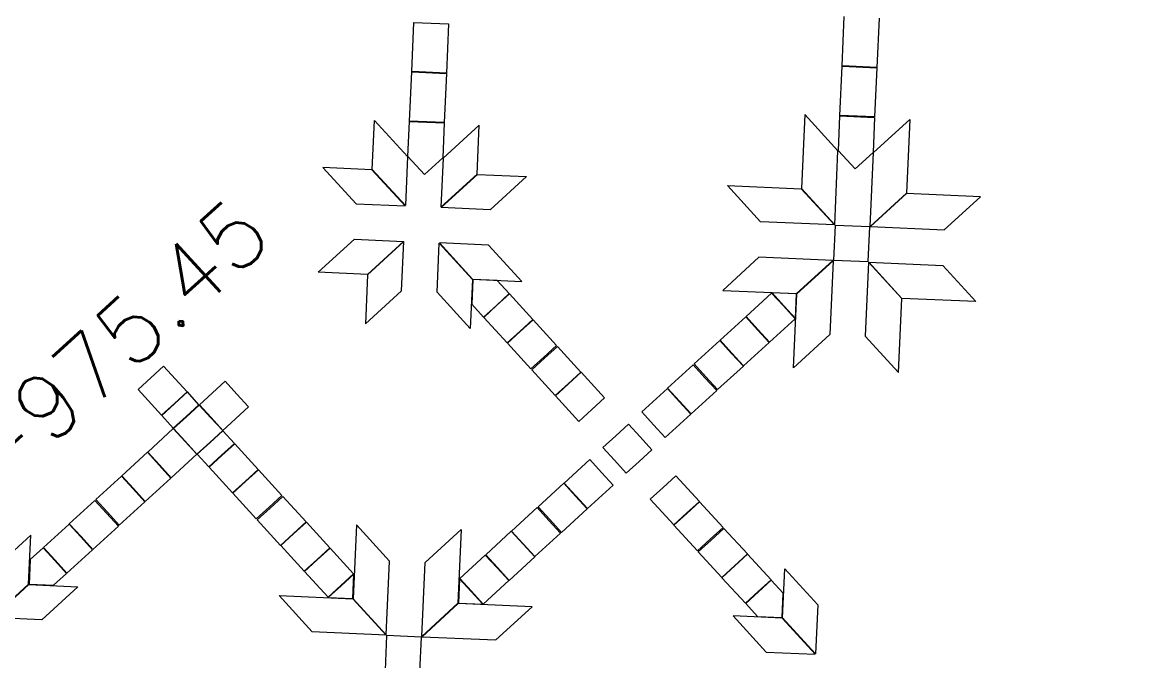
# Model space of a CAD drawing. Header units: inches. Extents: x 733725 to 1472938, y 4017711 to 8040520.
# Drawn here: x 734962.83 to 734975.63, y 4018809.75 to 4018817.1 of the extents above; entities that cross this region are included whole.
import ezdxf

# ---------------------------------------------------------------- set-up
doc = ezdxf.new("R2010")
doc.units = ezdxf.units.IN
doc.header["$MEASUREMENT"] = 0
doc.layers.add('H-HARAM3', color=123, linetype='Continuous', lineweight=5)
doc.layers.add('H-MAFSALL', color=31, linetype='Continuous', lineweight=13)
doc.styles.add('K1-FDS$0$ROMANS', font='romans.shx')

msp = doc.modelspace()

# ---------------------------------------------------------------- hatches: boundary and pattern name
at = {"layer": 'H-MAFSALL'}
h = msp.add_hatch(dxfattribs=at)
h.set_pattern_fill('ANGLE', color=256, scale=0.3, angle=45, style=0)
h.set_pattern_definition([(44.999999983, (-0.0012, 0.0002), (-1.4817422595, 1.4817422604), [1.524, -0.5715]), (134.999999983, (-0.0012, 0.0002), (-1.4817422604, -1.4817422595), [1.524, -0.5715])])
edge = h.paths.add_edge_path(flags=16)
edge.add_arc((734483.445, 4019138.19), 8, -50, 310)
edge = h.paths.add_edge_path(flags=16)
edge.add_arc((735041.69, 4018744.78), 5, 130, 310)
edge.add_arc((735041.69, 4018744.78), 5, -50, 130)
edge = h.paths.add_edge_path(flags=16)
edge.add_arc((734929.449, 4018650.032), 10, 307.1029, 310)
edge.add_line((734935.877, 4018642.372), (734935.481, 4018642.057))
edge = h.paths.add_edge_path(flags=16)
edge.add_arc((734448.304, 4018988.959), 5, -50, 310)
edge = h.paths.add_edge_path(flags=16)
edge.add_arc((734929.449, 4018650.032), 10, -50, 310)
edge = h.paths.add_edge_path()
edge.add_line((734470.495, 4018819.804), (734535.003, 4018852.189))
edge.add_line((734535.003, 4018852.189), (734535.003, 4018852.189))
edge.add_line((734535.003, 4018852.189), (734572.914, 4018810.916))
edge.add_arc((734615.714, 4018815.067), 43, 185.5397, 259.5981)
edge.add_line((734607.95, 4018772.774), (734656.259, 4018720.181))
edge.add_line((734656.259, 4018720.181), (734681.017, 4018702.881))
edge.add_line((734681.017, 4018702.881), (734689.467, 4018687.669))
edge.add_line((734689.467, 4018687.669), (734694.857, 4018680.12))
edge.add_line((734694.857, 4018680.12), (734719.321, 4018651.346))
edge.add_line((734719.321, 4018651.346), (734735.321, 4018631.946))
edge.add_line((734735.321, 4018631.946), (734738.811, 4018624.304))
edge.add_line((734738.811, 4018624.304), (734748.26, 4018603.512))
edge.add_line((734748.26, 4018603.512), (734747.516, 4018601.656))
edge.add_arc((734785.506, 4018511.871), 97.491, 107.72929, 112.93457, ccw=False)
edge.add_arc((734656.551, 4018541.881), 117.492, 25.08126, 32.34036, ccw=False)
edge.add_line((734762.964, 4018591.686), (734809.18, 4018581.942))
edge.add_line((734809.18, 4018581.942), (734866.219, 4018571.729))
edge.add_line((734866.219, 4018571.729), (734867.898, 4018578.513))
edge.add_line((734867.898, 4018578.513), (734907.725, 4018615.005))
edge.add_line((734907.725, 4018615.005), (734912.431, 4018609.829))
edge.add_line((734912.431, 4018609.829), (734975.64, 4018667.103))
edge.add_line((734975.64, 4018667.103), (734970.981, 4018672.229))
edge.add_line((734970.981, 4018672.229), (735032.04, 4018727.74))
edge.add_line((735032.04, 4018727.74), (735037.306, 4018722.006))
edge.add_line((735037.306, 4018722.006), (735052.413, 4018735.663))
edge.add_line((735052.413, 4018735.663), (735059.338, 4018741.922))
edge.add_line((735059.338, 4018741.922), (735066.401, 4018748.341))
edge.add_line((735066.401, 4018748.341), (735061.106, 4018754.165))
edge.add_line((735061.106, 4018754.165), (735117.118, 4018805.091))
edge.add_line((735117.118, 4018805.091), (735104.817, 4018818.622))
edge.add_line((735104.817, 4018818.622), (734958.677, 4018685.762))
edge.add_line((734958.677, 4018685.762), (734951.519, 4018693.635))
edge.add_line((734951.519, 4018693.635), (734933.872, 4018677.591))
edge.add_line((734933.872, 4018677.591), (734905.385, 4018651.693))
edge.add_line((734905.385, 4018651.693), (734888.108, 4018635.985))
edge.add_line((734888.108, 4018635.985), (734892.767, 4018630.86))
edge.add_line((734892.767, 4018630.86), (734854.667, 4018596.221))
edge.add_line((734854.667, 4018596.221), (734784.293, 4018608.823))
edge.add_arc((734788.7, 4018633.431), 25, 217.1653, 259.8479, ccw=False)
edge.add_line((734768.777, 4018618.328), (734704.047, 4018703.715))
edge.add_line((734704.047, 4018703.715), (734708.534, 4018710.947))
edge.add_line((734708.534, 4018710.947), (734700.207, 4018716.114))
edge.add_line((734700.207, 4018716.114), (734704.039, 4018722.289))
edge.add_line((734704.039, 4018722.289), (734698.091, 4018725.98))
edge.add_line((734698.091, 4018725.98), (734702.273, 4018732.721))
edge.add_line((734702.273, 4018732.721), (734702.336, 4018732.679))
edge.add_arc((734708.117, 4018741.415), 10.475, 236.5024, 314.0512)
edge.add_line((734715.401, 4018733.886), (734717.159, 4018735.485))
edge.add_line((734717.159, 4018735.485), (734722.231, 4018740.095))
edge.add_line((734722.231, 4018740.095), (734720.065, 4018742.478))
edge.add_line((734720.065, 4018742.478), (734726.132, 4018747.994))
edge.add_line((734726.132, 4018747.994), (734719.41, 4018755.387))
edge.add_line((734719.41, 4018755.387), (734713.218, 4018749.758))
edge.add_line((734713.218, 4018749.758), (734710.291, 4018752.978))
edge.add_line((734710.291, 4018752.978), (734716.483, 4018758.607))
edge.add_line((734716.483, 4018758.607), (734709.759, 4018766.003))
edge.add_line((734709.759, 4018766.003), (734703.567, 4018760.373))
edge.add_line((734703.567, 4018760.373), (734700.64, 4018763.593))
edge.add_line((734700.64, 4018763.593), (734706.832, 4018769.222))
edge.add_line((734706.832, 4018769.222), (734700.111, 4018776.616))
edge.add_line((734700.111, 4018776.616), (734694.4, 4018771.424))
edge.add_line((734694.4, 4018771.424), (734692.234, 4018773.807))
edge.add_line((734692.234, 4018773.807), (734686.631, 4018768.713))
edge.add_line((734686.631, 4018768.713), (734683.931, 4018766.258))
edge.add_arc((734691.488, 4018755.604), 13.062, 125.3471, 234.1486)
edge.add_line((734683.838, 4018745.017), (734679.674, 4018738.306))
edge.add_line((734679.674, 4018738.306), (734673.726, 4018741.996))
edge.add_line((734673.726, 4018741.996), (734673.41, 4018741.491))
edge.add_line((734673.41, 4018741.491), (734673.274, 4018741.576))
edge.add_line((734673.274, 4018741.576), (734669.424, 4018735.372))
edge.add_line((734669.424, 4018735.372), (734662.891, 4018739.425))
edge.add_line((734662.891, 4018739.425), (734661.12, 4018740.524))
edge.add_line((734661.12, 4018740.524), (734662.269, 4018742.424))
edge.add_line((734662.269, 4018742.424), (734639.091, 4018767.919))
edge.add_line((734639.091, 4018767.919), (734644.863, 4018773.166))
edge.add_line((734644.863, 4018773.166), (734641.27, 4018777.117))
edge.add_line((734641.27, 4018777.117), (734635.499, 4018771.87))
edge.add_line((734635.499, 4018771.87), (734624.539, 4018783.924))
edge.add_line((734624.539, 4018783.924), (734623.801, 4018783.25))
edge.add_line((734623.801, 4018783.25), (734611.491, 4018796.79))
edge.add_line((734611.491, 4018796.79), (734615.969, 4018800.904))
edge.add_line((734615.969, 4018800.904), (734613.206, 4018803.943))
edge.add_line((734613.206, 4018803.943), (734611.359, 4018802.264))
edge.add_line((734611.359, 4018802.264), (734611.02, 4018802.637))
edge.add_line((734611.02, 4018802.637), (734608.08, 4018802.777))
edge.add_line((734608.08, 4018802.777), (734607.708, 4018802.438))
edge.add_line((734607.708, 4018802.438), (734600.959, 4018809.861))
edge.add_line((734600.959, 4018809.861), (734601.332, 4018810.2))
edge.add_line((734601.332, 4018810.2), (734601.471, 4018813.14))
edge.add_line((734601.471, 4018813.14), (734601.133, 4018813.512))
edge.add_line((734601.133, 4018813.512), (734602.98, 4018815.191))
edge.add_line((734602.98, 4018815.191), (734600.195, 4018818.254))
edge.add_line((734600.195, 4018818.254), (734595.696, 4018814.164))
edge.add_line((734595.696, 4018814.164), (734583.386, 4018827.704))
edge.add_line((734583.386, 4018827.704), (734584.128, 4018828.375))
edge.add_line((734584.128, 4018828.375), (734573.169, 4018840.43))
edge.add_line((734573.169, 4018840.43), (734578.94, 4018845.677))
edge.add_line((734578.94, 4018845.677), (734575.348, 4018849.628))
edge.add_line((734575.348, 4018849.628), (734569.576, 4018844.381))
edge.add_line((734569.576, 4018844.381), (734546.398, 4018869.875))
edge.add_line((734546.398, 4018869.875), (734544.397, 4018868.912))
edge.add_line((734544.397, 4018868.912), (734540.057, 4018877.668))
edge.add_line((734540.057, 4018877.668), (734546.599, 4018880.911))
edge.add_line((734546.599, 4018880.911), (734546.526, 4018881.057))
edge.add_line((734546.526, 4018881.057), (734547.06, 4018881.322))
edge.add_line((734547.06, 4018881.322), (734543.952, 4018887.593))
edge.add_line((734543.952, 4018887.593), (734551.028, 4018891.101))
edge.add_arc((734562.294, 4018897.711), 13.062, 210.4016, 319.2031)
edge.add_line((734572.182, 4018889.177), (734580.485, 4018896.725))
edge.add_line((734580.485, 4018896.725), (734578.319, 4018899.107))
edge.add_line((734578.319, 4018899.107), (734584.029, 4018904.299))
edge.add_line((734584.029, 4018904.299), (734577.183, 4018911.579))
edge.add_line((734577.183, 4018911.579), (734571.116, 4018906.063))
edge.add_line((734571.116, 4018906.063), (734568.189, 4018909.283))
edge.add_line((734568.189, 4018909.283), (734574.256, 4018914.799))
edge.add_line((734574.256, 4018914.799), (734567.532, 4018922.195))
edge.add_line((734567.532, 4018922.195), (734561.465, 4018916.679))
edge.add_line((734561.465, 4018916.679), (734558.538, 4018919.898))
edge.add_line((734558.538, 4018919.898), (734564.605, 4018925.414))
edge.add_line((734564.605, 4018925.414), (734558.008, 4018932.921))
edge.add_line((734558.008, 4018932.921), (734551.941, 4018927.405))
edge.add_line((734551.941, 4018927.405), (734549.774, 4018929.787))
edge.add_line((734549.774, 4018929.787), (734542.945, 4018923.578))
edge.add_arc((734549.637, 4018915.633), 10.388, 130.1084, 208.8482)
edge.add_line((734540.538, 4018910.621), (734533.43, 4018907.097))
edge.add_line((734533.43, 4018907.097), (734530.321, 4018913.369))
edge.add_line((734530.321, 4018913.369), (734523.81, 4018910.141))
edge.add_line((734523.81, 4018910.141), (734519.422, 4018918.991))
edge.add_line((734519.422, 4018918.991), (734518.414, 4018918.49))
edge.add_line((734518.414, 4018918.49), (734483.652, 4018963.612))
edge.add_line((734483.652, 4018963.612), (734466.216, 4018986.25))
edge.add_arc((734446.342, 4018986.524), 19.876, -0.7881, 95.2465)
edge.add_line((734444.525, 4019006.316), (734441.745, 4019010.015))
edge.add_arc((734457.733, 4019022.03), 20, 159.6381, 216.9245, ccw=False)
edge.add_line((734438.983, 4019028.989), (734449.624, 4019057.661))
edge.add_arc((734468.375, 4019050.702), 20, 132.2751, 159.6381, ccw=False)
edge.add_line((734454.921, 4019065.5), (734492.174, 4019099.369))
edge.add_line((734492.174, 4019099.369), (734492.352, 4019103.094))
edge.add_line((734492.352, 4019103.094), (734518.495, 4019128.91))
edge.add_line((734518.495, 4019128.91), (734515.932, 4019129.032))
edge.add_line((734515.932, 4019129.032), (734509.618, 4019135.985))
edge.add_line((734509.618, 4019135.985), (734510.13, 4019146.749))
edge.add_line((734510.13, 4019146.749), (734519.735, 4019155.04))
edge.add_line((734519.735, 4019155.04), (734521.152, 4019171.133))
edge.add_line((734521.152, 4019171.133), (734507.472, 4019199.486))
edge.add_line((734507.472, 4019199.486), (734476.686, 4019171.099))
edge.add_line((734476.686, 4019171.099), (734472.574, 4019167.308))
edge.add_line((734472.574, 4019167.308), (734466.913, 4019162.087))
edge.add_line((734466.913, 4019162.087), (734466.392, 4019149.251))
edge.add_line((734466.392, 4019149.251), (734473.058, 4019142.023))
edge.add_line((734473.058, 4019142.023), (734470.728, 4019136.003))
edge.add_line((734470.728, 4019136.003), (734468.209, 4019122.907))
edge.add_line((734468.209, 4019122.907), (734466.607, 4019104.847))
edge.add_line((734466.607, 4019104.847), (734464.67, 4019103.328))
edge.add_line((734464.67, 4019103.328), (734460.43, 4019099.47))
edge.add_line((734460.43, 4019099.47), (734439.912, 4019080.557))
edge.add_arc((734466.972, 4019051.099), 40, 132.5703, 159.9333)
edge.add_line((734429.4, 4019064.824), (734425.787, 4019054.932))
edge.add_arc((734492.611, 4019019.499), 75.638, 152.06563, 155.27115)
edge.add_line((734423.91, 4019051.14), (734418.436, 4019034.299))
edge.add_line((734418.436, 4019034.299), (734418.393, 4019032.833))
edge.add_arc((734464.107, 4019027.499), 46.024, 173.3446, 190.8662)
edge.add_arc((734458.101, 4019026.815), 40, 191.5252, 222.5703)
edge.add_line((734428.643, 4018999.755), (734431.55, 4018996.591))
edge.add_arc((734450.637, 4018990.594), 20.007, 162.5586, 282.582)
edge.add_line((734454.995, 4018971.068), (734472.935, 4018951.538))
edge.add_line((734472.935, 4018951.538), (734489.366, 4018933.651))
edge.add_line((734489.366, 4018933.651), (734498.083, 4018916.295))
edge.add_line((734498.083, 4018916.295), (734467.009, 4018900.695))
edge.add_line((734467.009, 4018900.695), (734457.734, 4018896.038))
edge.add_line((734457.734, 4018896.038), (734446.846, 4018890.572))
edge.add_line((734446.846, 4018890.572), (734436.474, 4018885.365))
edge.add_line((734436.474, 4018885.365), (734448.8, 4018875.981))
edge.add_line((734448.8, 4018875.981), (734461.775, 4018837.145))
edge.add_line((734461.775, 4018837.145), (734470.495, 4018819.804))

# ---------------------------------------------------------------- linework, layer by layer
at = {"layer": 'H-HARAM3'}
for p, q in [((734967.315, 4018816.537), (734967.34, 4018817.103)), ((734967.315, 4018816.537), (734967.34, 4018817.103)), ((734967.34, 4018817.103), (734967.739, 4018817.085)), ((734967.34, 4018817.103), (734967.739, 4018817.085)), ((734972.272, 4018816.603), (734972.297, 4018817.169)), ((734972.272, 4018816.603), (734972.297, 4018817.169)), ((734972.697, 4018817.151), (734972.672, 4018816.585)), ((734972.697, 4018817.151), (734972.672, 4018816.585)), ((734967.739, 4018817.085), (734967.714, 4018816.519)), ((734967.739, 4018817.085), (734967.714, 4018816.519)), ((734972.247, 4018816.031), (734972.272, 4018816.598)), ((734972.247, 4018816.031), (734972.272, 4018816.598)), ((734972.672, 4018816.585), (734972.272, 4018816.603)), ((734972.672, 4018816.585), (734972.272, 4018816.603)), ((734972.272, 4018816.598), (734972.672, 4018816.581)), ((734972.272, 4018816.598), (734972.672, 4018816.581)), ((734972.672, 4018816.581), (734972.646, 4018816.014)), ((734972.672, 4018816.581), (734972.646, 4018816.014)), ((734967.289, 4018815.966), (734967.314, 4018816.533)), ((734967.289, 4018815.966), (734967.314, 4018816.533)), ((734967.314, 4018816.533), (734967.714, 4018816.515)), ((734967.314, 4018816.533), (734967.714, 4018816.515)), ((734967.714, 4018816.519), (734967.315, 4018816.537)), ((734967.714, 4018816.519), (734967.315, 4018816.537)), ((734967.714, 4018816.515), (734967.689, 4018815.948)), ((734967.714, 4018816.515), (734967.689, 4018815.948)), ((734966.86, 4018815.409), (734966.885, 4018815.974)), ((734966.86, 4018815.409), (734966.885, 4018815.974)), ((734966.885, 4018815.974), (734967.267, 4018815.557)), ((734966.885, 4018815.974), (734967.267, 4018815.557)), ((734967.271, 4018815.558), (734967.289, 4018815.961)), ((734967.271, 4018815.558), (734967.289, 4018815.961)), ((734967.689, 4018815.948), (734967.289, 4018815.966)), ((734967.689, 4018815.948), (734967.289, 4018815.966)), ((734967.289, 4018815.961), (734967.689, 4018815.944)), ((734967.289, 4018815.961), (734967.689, 4018815.944)), ((734967.689, 4018815.944), (734967.671, 4018815.541)), ((734967.689, 4018815.944), (734967.671, 4018815.541)), ((734971.842, 4018816.04), (734971.805, 4018815.189)), ((734971.842, 4018816.04), (734971.805, 4018815.189)), ((734972.224, 4018815.622), (734971.842, 4018816.04)), ((734972.224, 4018815.622), (734971.842, 4018816.04)), ((734972.229, 4018815.624), (734972.247, 4018816.027)), ((734972.229, 4018815.624), (734972.247, 4018816.027)), ((734972.646, 4018816.014), (734972.247, 4018816.031)), ((734972.646, 4018816.014), (734972.247, 4018816.031)), ((734972.247, 4018816.027), (734972.646, 4018816.009)), ((734972.247, 4018816.027), (734972.646, 4018816.009)), ((734972.646, 4018816.009), (734972.628, 4018815.606)), ((734972.646, 4018816.009), (734972.628, 4018815.606)), ((734972.633, 4018815.604), (734973.05, 4018815.986)), ((734972.633, 4018815.604), (734973.05, 4018815.986)), ((734973.05, 4018815.986), (734973.012, 4018815.135)), ((734973.05, 4018815.986), (734973.012, 4018815.135)), ((734968.092, 4018815.92), (734967.675, 4018815.539)), ((734968.092, 4018815.92), (734967.675, 4018815.539)), ((734968.067, 4018815.355), (734968.092, 4018815.92)), ((734968.067, 4018815.355), (734968.092, 4018815.92)), ((734967.267, 4018815.557), (734967.241, 4018814.992)), ((734967.267, 4018815.557), (734967.241, 4018814.992)), ((734967.462, 4018815.35), (734967.271, 4018815.558)), ((734967.462, 4018815.35), (734967.271, 4018815.558)), ((734972.186, 4018814.772), (734972.224, 4018815.622)), ((734972.186, 4018814.772), (734972.224, 4018815.622)), ((734972.42, 4018815.415), (734972.229, 4018815.624)), ((734972.42, 4018815.415), (734972.229, 4018815.624)), ((734972.628, 4018815.606), (734972.42, 4018815.415)), ((734972.628, 4018815.606), (734972.42, 4018815.415)), ((734972.595, 4018814.753), (734972.633, 4018815.604)), ((734972.595, 4018814.753), (734972.633, 4018815.604)), ((734966.291, 4018815.431), (734966.673, 4018815.014)), ((734966.856, 4018815.406), (734966.291, 4018815.431)), ((734966.856, 4018815.406), (734966.291, 4018815.431)), ((734966.291, 4018815.431), (734966.673, 4018815.014)), ((734967.671, 4018815.541), (734967.462, 4018815.35)), ((734967.671, 4018815.541), (734967.462, 4018815.35)), ((734967.675, 4018815.539), (734967.65, 4018814.974)), ((734967.675, 4018815.539), (734967.65, 4018814.974)), ((734967.238, 4018814.989), (734966.856, 4018815.406)), ((734967.238, 4018814.989), (734966.856, 4018815.406)), ((734967.241, 4018814.992), (734966.86, 4018815.409)), ((734967.241, 4018814.992), (734966.86, 4018815.409)), ((734967.65, 4018814.974), (734968.067, 4018815.355)), ((734967.65, 4018814.974), (734968.067, 4018815.355)), ((734967.653, 4018814.97), (734968.07, 4018815.352)), ((734967.653, 4018814.97), (734968.07, 4018815.352)), ((734968.07, 4018815.352), (734968.635, 4018815.327)), ((734968.07, 4018815.352), (734968.635, 4018815.327)), ((734968.635, 4018815.327), (734968.218, 4018814.945)), ((734968.635, 4018815.327), (734968.218, 4018814.945)), ((734970.95, 4018815.224), (734971.801, 4018815.186)), ((734971.332, 4018814.807), (734970.95, 4018815.224)), ((734970.95, 4018815.224), (734971.801, 4018815.186)), ((734971.332, 4018814.807), (734970.95, 4018815.224)), ((734971.801, 4018815.186), (734972.183, 4018814.769)), ((734971.801, 4018815.186), (734972.183, 4018814.769)), ((734971.805, 4018815.189), (734972.186, 4018814.772)), ((734971.805, 4018815.189), (734972.186, 4018814.772)), ((734973.012, 4018815.135), (734972.595, 4018814.753)), ((734973.012, 4018815.135), (734972.595, 4018814.753)), ((734973.015, 4018815.132), (734972.598, 4018814.75)), ((734973.015, 4018815.132), (734972.598, 4018814.75)), ((734973.866, 4018815.094), (734973.015, 4018815.132)), ((734973.866, 4018815.094), (734973.015, 4018815.132)), ((734973.448, 4018814.712), (734973.866, 4018815.094)), ((734973.448, 4018814.712), (734973.866, 4018815.094)), ((734966.673, 4018815.014), (734967.238, 4018814.989)), ((734966.673, 4018815.014), (734967.238, 4018814.989)), ((734968.218, 4018814.945), (734967.653, 4018814.97)), ((734968.218, 4018814.945), (734967.653, 4018814.97)), ((734972.183, 4018814.769), (734971.332, 4018814.807)), ((734972.183, 4018814.769), (734971.332, 4018814.807)), ((734972.19, 4018814.764), (734972.173, 4018814.364)), ((734972.19, 4018814.764), (734972.173, 4018814.364)), ((734972.59, 4018814.746), (734972.19, 4018814.764)), ((734972.59, 4018814.746), (734972.19, 4018814.764)), ((734972.572, 4018814.347), (734972.59, 4018814.746)), ((734972.572, 4018814.347), (734972.59, 4018814.746)), ((734972.598, 4018814.75), (734973.448, 4018814.712)), ((734972.598, 4018814.75), (734973.448, 4018814.712)), ((734966.238, 4018814.224), (734966.655, 4018814.605)), ((734966.238, 4018814.224), (734966.655, 4018814.605)), ((734966.655, 4018814.605), (734967.22, 4018814.58)), ((734966.655, 4018814.605), (734967.22, 4018814.58)), ((734967.22, 4018814.58), (734966.803, 4018814.199)), ((734967.22, 4018814.58), (734966.803, 4018814.199)), ((734967.223, 4018814.577), (734966.806, 4018814.195)), ((734967.223, 4018814.577), (734966.806, 4018814.195)), ((734967.198, 4018814.012), (734967.223, 4018814.577)), ((734967.198, 4018814.012), (734967.223, 4018814.577)), ((734967.606, 4018813.994), (734967.631, 4018814.559)), ((734967.606, 4018813.994), (734967.631, 4018814.559)), ((734967.631, 4018814.559), (734968.013, 4018814.142)), ((734967.631, 4018814.559), (734968.013, 4018814.142)), ((734968.2, 4018814.537), (734967.635, 4018814.562)), ((734967.635, 4018814.562), (734968.016, 4018814.145)), ((734968.2, 4018814.537), (734967.635, 4018814.562)), ((734967.635, 4018814.562), (734968.016, 4018814.145)), ((734968.582, 4018814.119), (734968.2, 4018814.537)), ((734968.582, 4018814.119), (734968.2, 4018814.537)), ((734971.314, 4018814.398), (734970.897, 4018814.016)), ((734971.314, 4018814.398), (734970.897, 4018814.016)), ((734972.165, 4018814.36), (734971.314, 4018814.398)), ((734972.165, 4018814.36), (734971.314, 4018814.398)), ((734971.748, 4018813.978), (734972.165, 4018814.36)), ((734971.748, 4018813.978), (734972.165, 4018814.36)), ((734971.75, 4018813.975), (734972.168, 4018814.357)), ((734971.75, 4018813.975), (734972.168, 4018814.357)), ((734972.168, 4018814.357), (734972.13, 4018813.506)), ((734972.168, 4018814.357), (734972.13, 4018813.506)), ((734972.173, 4018814.364), (734972.572, 4018814.347)), ((734972.173, 4018814.364), (734972.572, 4018814.347)), ((734972.576, 4018814.339), (734972.538, 4018813.488)), ((734972.576, 4018814.339), (734972.538, 4018813.488)), ((734972.958, 4018813.921), (734972.576, 4018814.339)), ((734972.958, 4018813.921), (734972.576, 4018814.339)), ((734972.961, 4018813.924), (734972.58, 4018814.342)), ((734972.58, 4018814.342), (734973.43, 4018814.304)), ((734972.961, 4018813.924), (734972.58, 4018814.342)), ((734972.58, 4018814.342), (734973.43, 4018814.304)), ((734973.43, 4018814.304), (734973.812, 4018813.887)), ((734973.43, 4018814.304), (734973.812, 4018813.887)), ((734966.803, 4018814.199), (734966.238, 4018814.224)), ((734966.803, 4018814.199), (734966.238, 4018814.224)), ((734966.806, 4018814.195), (734966.78, 4018813.63)), ((734966.806, 4018814.195), (734966.78, 4018813.63)), ((734968.016, 4018814.145), (734968.582, 4018814.119)), ((734968.016, 4018814.145), (734968.582, 4018814.119)), ((734968.013, 4018814.142), (734967.988, 4018813.576)), ((734968.013, 4018814.142), (734967.988, 4018813.576)), ((734968.017, 4018814.14), (734968.005, 4018813.858)), ((734968.017, 4018814.14), (734968.005, 4018813.858)), ((734968.3, 4018814.128), (734968.017, 4018814.14)), ((734968.3, 4018814.128), (734968.017, 4018814.14)), ((734968.437, 4018813.978), (734968.3, 4018814.128)), ((734968.437, 4018813.978), (734968.3, 4018814.128)), ((734970.897, 4018814.016), (734971.748, 4018813.978)), ((734970.897, 4018814.016), (734971.748, 4018813.978)), ((734966.78, 4018813.63), (734967.198, 4018814.012)), ((734966.78, 4018813.63), (734967.198, 4018814.012)), ((734967.988, 4018813.576), (734967.606, 4018813.994)), ((734967.988, 4018813.576), (734967.606, 4018813.994)), ((734968.289, 4018813.843), (734968.437, 4018813.978)), ((734968.289, 4018813.843), (734968.437, 4018813.978)), ((734968.439, 4018813.975), (734968.292, 4018813.84)), ((734968.439, 4018813.975), (734968.292, 4018813.84)), ((734968.709, 4018813.68), (734968.439, 4018813.975)), ((734968.709, 4018813.68), (734968.439, 4018813.975)), ((734971.46, 4018813.984), (734971.165, 4018813.714)), ((734971.46, 4018813.984), (734971.165, 4018813.714)), ((734971.595, 4018813.836), (734971.46, 4018813.984)), ((734971.595, 4018813.836), (734971.46, 4018813.984)), ((734971.746, 4018813.974), (734971.464, 4018813.987)), ((734971.464, 4018813.987), (734971.599, 4018813.839)), ((734971.464, 4018813.987), (734971.599, 4018813.839)), ((734971.746, 4018813.974), (734971.464, 4018813.987)), ((734971.713, 4018813.124), (734971.75, 4018813.975)), ((734971.713, 4018813.124), (734971.75, 4018813.975)), ((734971.734, 4018813.692), (734971.746, 4018813.974)), ((734971.734, 4018813.692), (734971.746, 4018813.974)), ((734972.92, 4018813.071), (734972.958, 4018813.921)), ((734972.92, 4018813.071), (734972.958, 4018813.921)), ((734973.812, 4018813.887), (734972.961, 4018813.924)), ((734973.812, 4018813.887), (734972.961, 4018813.924)), ((734968.005, 4018813.858), (734968.141, 4018813.708)), ((734968.005, 4018813.858), (734968.141, 4018813.708)), ((734968.141, 4018813.708), (734968.289, 4018813.843)), ((734968.141, 4018813.708), (734968.289, 4018813.843)), ((734968.292, 4018813.84), (734968.144, 4018813.705)), ((734968.292, 4018813.84), (734968.144, 4018813.705)), ((734971.73, 4018813.689), (734971.595, 4018813.836)), ((734971.73, 4018813.689), (734971.595, 4018813.836)), ((734971.599, 4018813.839), (734971.734, 4018813.692)), ((734971.599, 4018813.839), (734971.734, 4018813.692)), ((734968.144, 4018813.705), (734968.414, 4018813.41)), ((734968.144, 4018813.705), (734968.414, 4018813.41)), ((734968.562, 4018813.545), (734968.709, 4018813.68)), ((734968.562, 4018813.545), (734968.709, 4018813.68)), ((734968.712, 4018813.677), (734968.565, 4018813.542)), ((734968.712, 4018813.677), (734968.565, 4018813.542)), ((734968.982, 4018813.382), (734968.712, 4018813.677)), ((734968.982, 4018813.382), (734968.712, 4018813.677)), ((734971.162, 4018813.711), (734970.867, 4018813.441)), ((734971.162, 4018813.711), (734970.867, 4018813.441)), ((734971.297, 4018813.563), (734971.162, 4018813.711)), ((734971.297, 4018813.563), (734971.162, 4018813.711)), ((734971.165, 4018813.714), (734971.3, 4018813.566)), ((734971.165, 4018813.714), (734971.3, 4018813.566)), ((734971.435, 4018813.419), (734971.73, 4018813.689)), ((734971.435, 4018813.419), (734971.73, 4018813.689)), ((734968.414, 4018813.41), (734968.562, 4018813.545)), ((734968.414, 4018813.41), (734968.562, 4018813.545)), ((734968.565, 4018813.542), (734968.417, 4018813.407)), ((734968.565, 4018813.542), (734968.417, 4018813.407)), ((734971.432, 4018813.416), (734971.297, 4018813.563)), ((734971.432, 4018813.416), (734971.297, 4018813.563)), ((734971.3, 4018813.566), (734971.435, 4018813.419)), ((734971.3, 4018813.566), (734971.435, 4018813.419)), ((734972.13, 4018813.506), (734971.713, 4018813.124)), ((734972.13, 4018813.506), (734971.713, 4018813.124)), ((734968.417, 4018813.407), (734968.687, 4018813.112)), ((734968.417, 4018813.407), (734968.687, 4018813.112)), ((734968.835, 4018813.247), (734968.982, 4018813.382)), ((734968.835, 4018813.247), (734968.982, 4018813.382)), ((734970.864, 4018813.438), (734970.568, 4018813.168)), ((734970.864, 4018813.438), (734970.568, 4018813.168)), ((734970.999, 4018813.29), (734970.864, 4018813.438)), ((734970.999, 4018813.29), (734970.864, 4018813.438)), ((734970.867, 4018813.441), (734971.002, 4018813.293)), ((734970.867, 4018813.441), (734971.002, 4018813.293)), ((734971.137, 4018813.146), (734971.432, 4018813.416)), ((734971.137, 4018813.146), (734971.432, 4018813.416)), ((734972.538, 4018813.488), (734972.92, 4018813.071)), ((734972.538, 4018813.488), (734972.92, 4018813.071)), ((734968.993, 4018813.371), (734968.845, 4018813.236)), ((734968.993, 4018813.371), (734968.845, 4018813.236)), ((734969.263, 4018813.075), (734968.993, 4018813.371)), ((734969.263, 4018813.075), (734968.993, 4018813.371)), ((734971.134, 4018813.143), (734970.999, 4018813.29)), ((734971.134, 4018813.143), (734970.999, 4018813.29)), ((734971.002, 4018813.293), (734971.137, 4018813.146)), ((734971.002, 4018813.293), (734971.137, 4018813.146)), ((734964.457, 4018813.143), (734964.31, 4018813.008)), ((734964.457, 4018813.143), (734964.31, 4018813.008)), ((734964.727, 4018812.848), (734964.457, 4018813.143)), ((734964.727, 4018812.848), (734964.457, 4018813.143)), ((734968.687, 4018813.112), (734968.835, 4018813.247)), ((734968.687, 4018813.112), (734968.835, 4018813.247)), ((734968.845, 4018813.236), (734968.697, 4018813.101)), ((734968.845, 4018813.236), (734968.697, 4018813.101)), ((734970.557, 4018813.158), (734970.262, 4018812.888)), ((734970.557, 4018813.158), (734970.262, 4018812.888)), ((734970.692, 4018813.01), (734970.557, 4018813.158)), ((734970.692, 4018813.01), (734970.557, 4018813.158)), ((734970.568, 4018813.168), (734970.703, 4018813.02)), ((734970.568, 4018813.168), (734970.703, 4018813.02)), ((734970.838, 4018812.873), (734971.134, 4018813.143)), ((734970.838, 4018812.873), (734971.134, 4018813.143)), ((734964.31, 4018813.008), (734964.162, 4018812.873)), ((734964.31, 4018813.008), (734964.162, 4018812.873)), ((734968.697, 4018813.101), (734968.967, 4018812.805)), ((734968.697, 4018813.101), (734968.967, 4018812.805)), ((734969.115, 4018812.94), (734969.263, 4018813.075)), ((734969.115, 4018812.94), (734969.263, 4018813.075)), ((734969.266, 4018813.072), (734969.118, 4018812.937)), ((734969.266, 4018813.072), (734969.118, 4018812.937)), ((734969.535, 4018812.777), (734969.266, 4018813.072)), ((734969.535, 4018812.777), (734969.266, 4018813.072)), ((734970.827, 4018812.863), (734970.692, 4018813.01)), ((734970.827, 4018812.863), (734970.692, 4018813.01)), ((734970.703, 4018813.02), (734970.838, 4018812.873)), ((734970.703, 4018813.02), (734970.838, 4018812.873)), ((734964.162, 4018812.873), (734964.432, 4018812.578)), ((734964.162, 4018812.873), (734964.432, 4018812.578)), ((734965.165, 4018812.968), (734964.87, 4018812.698)), ((734965.165, 4018812.968), (734964.87, 4018812.698)), ((734965.3, 4018812.821), (734965.165, 4018812.968)), ((734965.3, 4018812.821), (734965.165, 4018812.968)), ((734968.967, 4018812.805), (734969.115, 4018812.94)), ((734968.967, 4018812.805), (734969.115, 4018812.94)), ((734969.118, 4018812.937), (734968.97, 4018812.802)), ((734969.118, 4018812.937), (734968.97, 4018812.802)), ((734970.259, 4018812.885), (734969.964, 4018812.615)), ((734970.259, 4018812.885), (734969.964, 4018812.615)), ((734970.394, 4018812.737), (734970.259, 4018812.885)), ((734970.394, 4018812.737), (734970.259, 4018812.885)), ((734970.262, 4018812.888), (734970.397, 4018812.74)), ((734970.262, 4018812.888), (734970.397, 4018812.74)), ((734970.532, 4018812.593), (734970.827, 4018812.863)), ((734970.532, 4018812.593), (734970.827, 4018812.863)), ((734964.58, 4018812.713), (734964.727, 4018812.848)), ((734964.58, 4018812.713), (734964.727, 4018812.848)), ((734964.73, 4018812.845), (734964.583, 4018812.71)), ((734964.73, 4018812.845), (734964.583, 4018812.71)), ((734964.864, 4018812.699), (734964.73, 4018812.845)), ((734964.864, 4018812.699), (734964.73, 4018812.845)), ((734965.435, 4018812.673), (734965.3, 4018812.821)), ((734965.435, 4018812.673), (734965.3, 4018812.821)), ((734968.97, 4018812.802), (734969.24, 4018812.507)), ((734968.97, 4018812.802), (734969.24, 4018812.507)), ((734969.388, 4018812.642), (734969.535, 4018812.777)), ((734969.388, 4018812.642), (734969.535, 4018812.777)), ((734970.529, 4018812.59), (734970.394, 4018812.737)), ((734970.529, 4018812.59), (734970.394, 4018812.737)), ((734970.397, 4018812.74), (734970.532, 4018812.593)), ((734970.397, 4018812.74), (734970.532, 4018812.593)), ((734964.432, 4018812.578), (734964.58, 4018812.713)), ((734964.432, 4018812.578), (734964.58, 4018812.713)), ((734964.583, 4018812.71), (734964.435, 4018812.575)), ((734964.583, 4018812.71), (734964.435, 4018812.575)), ((734964.716, 4018812.564), (734964.864, 4018812.699)), ((734964.716, 4018812.564), (734964.864, 4018812.699)), ((734964.867, 4018812.695), (734964.719, 4018812.56)), ((734964.867, 4018812.695), (734964.719, 4018812.56)), ((734965.002, 4018812.548), (734964.867, 4018812.695)), ((734965.002, 4018812.548), (734964.867, 4018812.695)), ((734964.87, 4018812.698), (734965.005, 4018812.551)), ((734964.87, 4018812.698), (734965.005, 4018812.551)), ((734965.14, 4018812.403), (734965.435, 4018812.673)), ((734965.14, 4018812.403), (734965.435, 4018812.673)), ((734969.24, 4018812.507), (734969.388, 4018812.642)), ((734969.24, 4018812.507), (734969.388, 4018812.642)), ((734969.964, 4018812.615), (734970.099, 4018812.467)), ((734969.964, 4018812.615), (734970.099, 4018812.467)), ((734964.435, 4018812.575), (734964.568, 4018812.429)), ((734964.435, 4018812.575), (734964.568, 4018812.429)), ((734964.568, 4018812.429), (734964.716, 4018812.564)), ((734964.568, 4018812.429), (734964.716, 4018812.564)), ((734964.719, 4018812.56), (734964.571, 4018812.425)), ((734964.719, 4018812.56), (734964.571, 4018812.425)), ((734965.137, 4018812.4), (734965.002, 4018812.548)), ((734965.137, 4018812.4), (734965.002, 4018812.548)), ((734965.005, 4018812.551), (734965.14, 4018812.403)), ((734965.005, 4018812.551), (734965.14, 4018812.403)), ((734970.234, 4018812.32), (734970.529, 4018812.59)), ((734970.234, 4018812.32), (734970.529, 4018812.59)), ((734964.568, 4018812.423), (734964.273, 4018812.153)), ((734964.568, 4018812.423), (734964.273, 4018812.153)), ((734964.703, 4018812.275), (734964.568, 4018812.423)), ((734964.703, 4018812.275), (734964.568, 4018812.423)), ((734964.571, 4018812.425), (734964.706, 4018812.278)), ((734964.571, 4018812.425), (734964.706, 4018812.278)), ((734964.989, 4018812.265), (734965.137, 4018812.4)), ((734964.989, 4018812.265), (734965.137, 4018812.4)), ((734965.14, 4018812.397), (734964.992, 4018812.262)), ((734965.14, 4018812.397), (734964.992, 4018812.262)), ((734965.273, 4018812.251), (734965.14, 4018812.397)), ((734965.273, 4018812.251), (734965.14, 4018812.397)), ((734969.811, 4018812.475), (734969.664, 4018812.34)), ((734969.811, 4018812.475), (734969.664, 4018812.34)), ((734969.946, 4018812.328), (734969.811, 4018812.475)), ((734969.946, 4018812.328), (734969.811, 4018812.475)), ((734970.099, 4018812.467), (734970.234, 4018812.32)), ((734970.099, 4018812.467), (734970.234, 4018812.32)), ((734964.838, 4018812.127), (734964.703, 4018812.275)), ((734964.838, 4018812.127), (734964.703, 4018812.275)), ((734964.706, 4018812.278), (734964.841, 4018812.13)), ((734964.706, 4018812.278), (734964.841, 4018812.13)), ((734964.841, 4018812.13), (734964.989, 4018812.265)), ((734964.841, 4018812.13), (734964.989, 4018812.265)), ((734964.992, 4018812.262), (734964.844, 4018812.127)), ((734964.992, 4018812.262), (734964.844, 4018812.127)), ((734965.125, 4018812.116), (734965.273, 4018812.251)), ((734965.125, 4018812.116), (734965.273, 4018812.251)), ((734965.276, 4018812.248), (734965.128, 4018812.113)), ((734965.276, 4018812.248), (734965.128, 4018812.113)), ((734965.546, 4018811.953), (734965.276, 4018812.248)), ((734965.546, 4018811.953), (734965.276, 4018812.248)), ((734969.664, 4018812.34), (734969.516, 4018812.205)), ((734969.664, 4018812.34), (734969.516, 4018812.205)), ((734970.081, 4018812.18), (734969.946, 4018812.328)), ((734970.081, 4018812.18), (734969.946, 4018812.328)), ((734964.27, 4018812.15), (734963.975, 4018811.88)), ((734964.27, 4018812.15), (734963.975, 4018811.88)), ((734964.405, 4018812.002), (734964.27, 4018812.15)), ((734964.405, 4018812.002), (734964.27, 4018812.15)), ((734964.273, 4018812.153), (734964.408, 4018812.005)), ((734964.273, 4018812.153), (734964.408, 4018812.005)), ((734964.543, 4018811.857), (734964.838, 4018812.127)), ((734964.543, 4018811.857), (734964.838, 4018812.127)), ((734964.844, 4018812.127), (734964.978, 4018811.981)), ((734964.844, 4018812.127), (734964.978, 4018811.981)), ((734964.978, 4018811.981), (734965.125, 4018812.116)), ((734964.978, 4018811.981), (734965.125, 4018812.116)), ((734965.128, 4018812.113), (734964.981, 4018811.978)), ((734965.128, 4018812.113), (734964.981, 4018811.978)), ((734969.516, 4018812.205), (734969.651, 4018812.058)), ((734969.516, 4018812.205), (734969.651, 4018812.058)), ((734969.934, 4018812.045), (734970.081, 4018812.18)), ((734969.934, 4018812.045), (734970.081, 4018812.18)), ((734964.54, 4018811.854), (734964.405, 4018812.002)), ((734964.54, 4018811.854), (734964.405, 4018812.002)), ((734964.408, 4018812.005), (734964.543, 4018811.857)), ((734964.408, 4018812.005), (734964.543, 4018811.857)), ((734964.981, 4018811.978), (734965.251, 4018811.683)), ((734964.981, 4018811.978), (734965.251, 4018811.683)), ((734969.364, 4018812.066), (734969.069, 4018811.796)), ((734969.364, 4018812.066), (734969.069, 4018811.796)), ((734969.499, 4018811.918), (734969.364, 4018812.066)), ((734969.499, 4018811.918), (734969.364, 4018812.066)), ((734969.651, 4018812.058), (734969.786, 4018811.91)), ((734969.651, 4018812.058), (734969.786, 4018811.91)), ((734969.786, 4018811.91), (734969.934, 4018812.045)), ((734969.786, 4018811.91), (734969.934, 4018812.045)), ((734963.971, 4018811.877), (734963.676, 4018811.607)), ((734963.971, 4018811.877), (734963.676, 4018811.607)), ((734964.106, 4018811.729), (734963.971, 4018811.877)), ((734964.106, 4018811.729), (734963.971, 4018811.877)), ((734963.975, 4018811.88), (734964.11, 4018811.732)), ((734963.975, 4018811.88), (734964.11, 4018811.732)), ((734964.245, 4018811.584), (734964.54, 4018811.854)), ((734964.245, 4018811.584), (734964.54, 4018811.854)), ((734965.398, 4018811.818), (734965.546, 4018811.953)), ((734965.398, 4018811.818), (734965.546, 4018811.953)), ((734965.549, 4018811.95), (734965.401, 4018811.815)), ((734965.549, 4018811.95), (734965.401, 4018811.815)), ((734965.819, 4018811.654), (734965.549, 4018811.95)), ((734965.819, 4018811.654), (734965.549, 4018811.95)), ((734969.634, 4018811.771), (734969.499, 4018811.918)), ((734969.634, 4018811.771), (734969.499, 4018811.918)), ((734970.357, 4018811.879), (734970.21, 4018811.744)), ((734970.357, 4018811.879), (734970.21, 4018811.744)), ((734970.627, 4018811.584), (734970.357, 4018811.879)), ((734970.627, 4018811.584), (734970.357, 4018811.879)), ((734964.241, 4018811.581), (734964.106, 4018811.729)), ((734964.241, 4018811.581), (734964.106, 4018811.729)), ((734964.11, 4018811.732), (734964.245, 4018811.584)), ((734964.11, 4018811.732), (734964.245, 4018811.584)), ((734965.251, 4018811.683), (734965.398, 4018811.818)), ((734965.251, 4018811.683), (734965.398, 4018811.818)), ((734965.401, 4018811.815), (734965.254, 4018811.68)), ((734965.401, 4018811.815), (734965.254, 4018811.68)), ((734969.065, 4018811.793), (734968.77, 4018811.523)), ((734969.065, 4018811.793), (734968.77, 4018811.523)), ((734969.2, 4018811.645), (734969.065, 4018811.793)), ((734969.2, 4018811.645), (734969.065, 4018811.793)), ((734969.069, 4018811.796), (734969.204, 4018811.648)), ((734969.069, 4018811.796), (734969.204, 4018811.648)), ((734969.339, 4018811.501), (734969.634, 4018811.771)), ((734969.339, 4018811.501), (734969.634, 4018811.771)), ((734970.21, 4018811.744), (734970.062, 4018811.609)), ((734970.21, 4018811.744), (734970.062, 4018811.609)), ((734963.665, 4018811.596), (734963.37, 4018811.327)), ((734963.665, 4018811.596), (734963.37, 4018811.327)), ((734963.8, 4018811.449), (734963.665, 4018811.596)), ((734963.8, 4018811.449), (734963.665, 4018811.596)), ((734963.676, 4018811.607), (734963.811, 4018811.459)), ((734963.676, 4018811.607), (734963.811, 4018811.459)), ((734965.254, 4018811.68), (734965.524, 4018811.384)), ((734965.254, 4018811.68), (734965.524, 4018811.384)), ((734965.671, 4018811.519), (734965.819, 4018811.654)), ((734965.671, 4018811.519), (734965.819, 4018811.654)), ((734965.829, 4018811.643), (734965.682, 4018811.508)), ((734965.829, 4018811.643), (734965.682, 4018811.508)), ((734966.099, 4018811.348), (734965.829, 4018811.643)), ((734966.099, 4018811.348), (734965.829, 4018811.643)), ((734969.335, 4018811.498), (734969.2, 4018811.645)), ((734969.335, 4018811.498), (734969.2, 4018811.645)), ((734969.204, 4018811.648), (734969.339, 4018811.501)), ((734969.204, 4018811.648), (734969.339, 4018811.501)), ((734970.062, 4018811.609), (734970.332, 4018811.314)), ((734970.062, 4018811.609), (734970.332, 4018811.314)), ((734970.48, 4018811.449), (734970.627, 4018811.584)), ((734970.48, 4018811.449), (734970.627, 4018811.584)), ((734963.811, 4018811.459), (734963.946, 4018811.311)), ((734963.811, 4018811.459), (734963.946, 4018811.311)), ((734963.946, 4018811.311), (734964.241, 4018811.581)), ((734963.946, 4018811.311), (734964.241, 4018811.581)), ((734965.524, 4018811.384), (734965.671, 4018811.519)), ((734965.524, 4018811.384), (734965.671, 4018811.519)), ((734965.682, 4018811.508), (734965.534, 4018811.373)), ((734965.682, 4018811.508), (734965.534, 4018811.373)), ((734968.759, 4018811.513), (734968.464, 4018811.243)), ((734968.759, 4018811.513), (734968.464, 4018811.243)), ((734968.894, 4018811.365), (734968.759, 4018811.513)), ((734968.894, 4018811.365), (734968.759, 4018811.513)), ((734968.77, 4018811.523), (734968.905, 4018811.375)), ((734968.77, 4018811.523), (734968.905, 4018811.375)), ((734969.04, 4018811.228), (734969.335, 4018811.498)), ((734969.04, 4018811.228), (734969.335, 4018811.498)), ((734970.63, 4018811.58), (734970.483, 4018811.445)), ((734970.63, 4018811.58), (734970.483, 4018811.445)), ((734970.9, 4018811.285), (734970.63, 4018811.58)), ((734970.9, 4018811.285), (734970.63, 4018811.58)), ((734963.37, 4018811.327), (734963.505, 4018811.179)), ((734963.37, 4018811.327), (734963.505, 4018811.179)), ((734963.935, 4018811.301), (734963.8, 4018811.449)), ((734963.935, 4018811.301), (734963.8, 4018811.449)), ((734965.534, 4018811.373), (734965.804, 4018811.078)), ((734965.534, 4018811.373), (734965.804, 4018811.078)), ((734965.951, 4018811.213), (734966.099, 4018811.348)), ((734965.951, 4018811.213), (734966.099, 4018811.348)), ((734966.102, 4018811.345), (734965.954, 4018811.21)), ((734966.102, 4018811.345), (734965.954, 4018811.21)), ((734966.372, 4018811.05), (734966.102, 4018811.345)), ((734966.372, 4018811.05), (734966.102, 4018811.345)), ((734969.029, 4018811.218), (734968.894, 4018811.365)), ((734969.029, 4018811.218), (734968.894, 4018811.365)), ((734968.905, 4018811.375), (734969.04, 4018811.228)), ((734968.905, 4018811.375), (734969.04, 4018811.228)), ((734970.332, 4018811.314), (734970.48, 4018811.449)), ((734970.332, 4018811.314), (734970.48, 4018811.449)), ((734970.483, 4018811.445), (734970.335, 4018811.31)), ((734970.483, 4018811.445), (734970.335, 4018811.31)), ((734963.367, 4018811.324), (734963.072, 4018811.054)), ((734963.367, 4018811.324), (734963.072, 4018811.054)), ((734963.502, 4018811.176), (734963.367, 4018811.324)), ((734963.502, 4018811.176), (734963.367, 4018811.324)), ((734963.64, 4018811.031), (734963.935, 4018811.301)), ((734963.64, 4018811.031), (734963.935, 4018811.301)), ((734965.804, 4018811.078), (734965.951, 4018811.213)), ((734965.804, 4018811.078), (734965.951, 4018811.213)), ((734965.954, 4018811.21), (734965.807, 4018811.075)), ((734965.954, 4018811.21), (734965.807, 4018811.075)), ((734966.677, 4018811.315), (734966.64, 4018810.464)), ((734966.677, 4018811.315), (734966.64, 4018810.464)), ((734967.059, 4018810.898), (734966.677, 4018811.315)), ((734967.059, 4018810.898), (734966.677, 4018811.315)), ((734967.468, 4018810.879), (734967.885, 4018811.261)), ((734967.468, 4018810.879), (734967.885, 4018811.261)), ((734967.885, 4018811.261), (734967.847, 4018810.411)), ((734967.885, 4018811.261), (734967.847, 4018810.411)), ((734968.461, 4018811.24), (734968.166, 4018810.97)), ((734968.461, 4018811.24), (734968.166, 4018810.97)), ((734968.596, 4018811.092), (734968.461, 4018811.24)), ((734968.596, 4018811.092), (734968.461, 4018811.24)), ((734968.464, 4018811.243), (734968.599, 4018811.095)), ((734968.464, 4018811.243), (734968.599, 4018811.095)), ((734968.734, 4018810.948), (734969.029, 4018811.218)), ((734968.734, 4018810.948), (734969.029, 4018811.218)), ((734970.335, 4018811.31), (734970.605, 4018811.015)), ((734970.335, 4018811.31), (734970.605, 4018811.015)), ((734970.753, 4018811.15), (734970.9, 4018811.285)), ((734970.753, 4018811.15), (734970.9, 4018811.285)), ((734970.91, 4018811.274), (734970.763, 4018811.139)), ((734970.91, 4018811.274), (734970.763, 4018811.139)), ((734971.18, 4018810.979), (734970.91, 4018811.274)), ((734971.18, 4018810.979), (734970.91, 4018811.274)), ((734962.927, 4018811.196), (734962.51, 4018810.814)), ((734962.927, 4018811.196), (734962.51, 4018810.814)), ((734962.902, 4018810.631), (734962.927, 4018811.196)), ((734962.902, 4018810.631), (734962.927, 4018811.196)), ((734963.637, 4018811.028), (734963.502, 4018811.176)), ((734963.637, 4018811.028), (734963.502, 4018811.176)), ((734963.505, 4018811.179), (734963.64, 4018811.031)), ((734963.505, 4018811.179), (734963.64, 4018811.031)), ((734965.807, 4018811.075), (734966.077, 4018810.78)), ((734965.807, 4018811.075), (734966.077, 4018810.78)), ((734968.731, 4018810.945), (734968.596, 4018811.092)), ((734968.731, 4018810.945), (734968.596, 4018811.092)), ((734968.599, 4018811.095), (734968.734, 4018810.948)), ((734968.599, 4018811.095), (734968.734, 4018810.948)), ((734970.605, 4018811.015), (734970.753, 4018811.15)), ((734970.605, 4018811.015), (734970.753, 4018811.15)), ((734970.763, 4018811.139), (734970.615, 4018811.004)), ((734970.763, 4018811.139), (734970.615, 4018811.004)), ((734963.068, 4018811.051), (734962.919, 4018810.914)), ((734963.068, 4018811.051), (734962.919, 4018810.914)), ((734963.203, 4018810.903), (734963.068, 4018811.051)), ((734963.203, 4018810.903), (734963.068, 4018811.051)), ((734963.072, 4018811.054), (734963.207, 4018810.906)), ((734963.072, 4018811.054), (734963.207, 4018810.906)), ((734963.342, 4018810.758), (734963.637, 4018811.028)), ((734963.342, 4018810.758), (734963.637, 4018811.028)), ((734966.224, 4018810.915), (734966.372, 4018811.05)), ((734966.224, 4018810.915), (734966.372, 4018811.05)), ((734966.375, 4018811.047), (734966.227, 4018810.912)), ((734966.375, 4018811.047), (734966.227, 4018810.912)), ((734966.645, 4018810.751), (734966.375, 4018811.047)), ((734966.645, 4018810.751), (734966.375, 4018811.047)), ((734968.162, 4018810.967), (734967.867, 4018810.697)), ((734968.162, 4018810.967), (734967.867, 4018810.697)), ((734968.297, 4018810.819), (734968.162, 4018810.967)), ((734968.297, 4018810.819), (734968.162, 4018810.967)), ((734968.166, 4018810.97), (734968.301, 4018810.822)), ((734968.166, 4018810.97), (734968.301, 4018810.822)), ((734968.436, 4018810.675), (734968.731, 4018810.945)), ((734968.436, 4018810.675), (734968.731, 4018810.945)), ((734970.615, 4018811.004), (734970.885, 4018810.709)), ((734970.615, 4018811.004), (734970.885, 4018810.709)), ((734971.033, 4018810.844), (734971.18, 4018810.979)), ((734971.033, 4018810.844), (734971.18, 4018810.979)), ((734971.183, 4018810.976), (734971.036, 4018810.841)), ((734971.183, 4018810.976), (734971.036, 4018810.841)), ((734971.453, 4018810.681), (734971.183, 4018810.976)), ((734971.453, 4018810.681), (734971.183, 4018810.976)), ((734962.919, 4018810.914), (734962.907, 4018810.632)), ((734962.919, 4018810.914), (734962.907, 4018810.632)), ((734963.338, 4018810.755), (734963.203, 4018810.903)), ((734963.338, 4018810.755), (734963.203, 4018810.903)), ((734963.207, 4018810.906), (734963.342, 4018810.758)), ((734963.207, 4018810.906), (734963.342, 4018810.758)), ((734966.077, 4018810.78), (734966.224, 4018810.915)), ((734966.077, 4018810.78), (734966.224, 4018810.915)), ((734966.227, 4018810.912), (734966.08, 4018810.777)), ((734966.227, 4018810.912), (734966.08, 4018810.777)), ((734967.021, 4018810.047), (734967.059, 4018810.898)), ((734967.021, 4018810.047), (734967.059, 4018810.898)), ((734967.43, 4018810.029), (734967.468, 4018810.879)), ((734967.43, 4018810.029), (734967.468, 4018810.879)), ((734968.432, 4018810.672), (734968.297, 4018810.819)), ((734968.432, 4018810.672), (734968.297, 4018810.819)), ((734968.301, 4018810.822), (734968.436, 4018810.675)), ((734968.301, 4018810.822), (734968.436, 4018810.675)), ((734970.885, 4018810.709), (734971.033, 4018810.844)), ((734970.885, 4018810.709), (734971.033, 4018810.844)), ((734971.036, 4018810.841), (734970.888, 4018810.706)), ((734971.036, 4018810.841), (734970.888, 4018810.706)), ((734963.189, 4018810.619), (734963.338, 4018810.755)), ((734963.189, 4018810.619), (734963.338, 4018810.755)), ((734966.08, 4018810.777), (734966.35, 4018810.481)), ((734966.08, 4018810.777), (734966.35, 4018810.481)), ((734966.497, 4018810.616), (734966.645, 4018810.751)), ((734966.497, 4018810.616), (734966.645, 4018810.751)), ((734966.648, 4018810.748), (734966.5, 4018810.613)), ((734966.648, 4018810.748), (734966.5, 4018810.613)), ((734966.635, 4018810.466), (734966.648, 4018810.748)), ((734966.635, 4018810.466), (734966.648, 4018810.748)), ((734967.864, 4018810.694), (734967.852, 4018810.411)), ((734967.864, 4018810.694), (734967.852, 4018810.411)), ((734967.999, 4018810.546), (734967.864, 4018810.694)), ((734967.999, 4018810.546), (734967.864, 4018810.694)), ((734967.867, 4018810.697), (734968.002, 4018810.549)), ((734967.867, 4018810.697), (734968.002, 4018810.549)), ((734970.888, 4018810.706), (734971.158, 4018810.411)), ((734970.888, 4018810.706), (734971.158, 4018810.411)), ((734971.584, 4018810.244), (734971.61, 4018810.809)), ((734971.584, 4018810.244), (734971.61, 4018810.809)), ((734971.61, 4018810.809), (734971.991, 4018810.392)), ((734971.61, 4018810.809), (734971.991, 4018810.392)), ((734962.485, 4018810.249), (734962.902, 4018810.631)), ((734962.485, 4018810.249), (734962.902, 4018810.631)), ((734962.488, 4018810.245), (734962.905, 4018810.627)), ((734962.488, 4018810.245), (734962.905, 4018810.627)), ((734962.905, 4018810.627), (734963.47, 4018810.602)), ((734962.905, 4018810.627), (734963.47, 4018810.602)), ((734962.907, 4018810.632), (734963.189, 4018810.619)), ((734962.907, 4018810.632), (734963.189, 4018810.619)), ((734963.47, 4018810.602), (734963.053, 4018810.22)), ((734963.47, 4018810.602), (734963.053, 4018810.22)), ((734966.35, 4018810.481), (734966.497, 4018810.616)), ((734966.35, 4018810.481), (734966.497, 4018810.616)), ((734966.5, 4018810.613), (734966.353, 4018810.478)), ((734966.5, 4018810.613), (734966.353, 4018810.478)), ((734968.137, 4018810.402), (734968.432, 4018810.672)), ((734968.137, 4018810.402), (734968.432, 4018810.672)), ((734971.306, 4018810.546), (734971.453, 4018810.681)), ((734971.306, 4018810.546), (734971.453, 4018810.681)), ((734971.456, 4018810.677), (734971.309, 4018810.542)), ((734971.456, 4018810.677), (734971.309, 4018810.542)), ((734971.593, 4018810.528), (734971.456, 4018810.677)), ((734971.593, 4018810.528), (734971.456, 4018810.677)), ((734966.167, 4018810.082), (734965.786, 4018810.499)), ((734965.786, 4018810.499), (734966.636, 4018810.461)), ((734965.786, 4018810.499), (734966.636, 4018810.461)), ((734966.167, 4018810.082), (734965.786, 4018810.499)), ((734966.353, 4018810.478), (734966.635, 4018810.466)), ((734966.353, 4018810.478), (734966.635, 4018810.466)), ((734966.636, 4018810.461), (734967.018, 4018810.044)), ((734966.636, 4018810.461), (734967.018, 4018810.044)), ((734966.64, 4018810.464), (734967.021, 4018810.047)), ((734966.64, 4018810.464), (734967.021, 4018810.047)), ((734968.134, 4018810.399), (734967.999, 4018810.546)), ((734968.134, 4018810.399), (734967.999, 4018810.546)), ((734968.002, 4018810.549), (734968.137, 4018810.402)), ((734968.002, 4018810.549), (734968.137, 4018810.402)), ((734971.158, 4018810.411), (734971.306, 4018810.546)), ((734971.158, 4018810.411), (734971.306, 4018810.546)), ((734971.309, 4018810.542), (734971.161, 4018810.407)), ((734971.309, 4018810.542), (734971.161, 4018810.407)), ((734971.58, 4018810.246), (734971.593, 4018810.528)), ((734971.58, 4018810.246), (734971.593, 4018810.528)), ((734967.847, 4018810.411), (734967.43, 4018810.029)), ((734967.847, 4018810.411), (734967.43, 4018810.029)), ((734967.85, 4018810.407), (734967.433, 4018810.025)), ((734967.85, 4018810.407), (734967.433, 4018810.025)), ((734968.701, 4018810.369), (734967.85, 4018810.407)), ((734968.701, 4018810.369), (734967.85, 4018810.407)), ((734967.852, 4018810.411), (734968.134, 4018810.399)), ((734967.852, 4018810.411), (734968.134, 4018810.399)), ((734968.284, 4018809.988), (734968.701, 4018810.369)), ((734968.284, 4018809.988), (734968.701, 4018810.369)), ((734971.161, 4018810.407), (734971.298, 4018810.258)), ((734971.161, 4018810.407), (734971.298, 4018810.258)), ((734971.991, 4018810.392), (734971.966, 4018809.827)), ((734971.991, 4018810.392), (734971.966, 4018809.827)), ((734963.053, 4018810.22), (734962.488, 4018810.245)), ((734963.053, 4018810.22), (734962.488, 4018810.245)), ((734971.016, 4018810.266), (734971.398, 4018809.849)), ((734971.581, 4018810.241), (734971.016, 4018810.266)), ((734971.581, 4018810.241), (734971.016, 4018810.266)), ((734971.016, 4018810.266), (734971.398, 4018809.849)), ((734971.298, 4018810.258), (734971.58, 4018810.246)), ((734971.298, 4018810.258), (734971.58, 4018810.246)), ((734971.963, 4018809.824), (734971.581, 4018810.241)), ((734971.963, 4018809.824), (734971.581, 4018810.241)), ((734971.966, 4018809.827), (734971.584, 4018810.244)), ((734971.966, 4018809.827), (734971.584, 4018810.244)), ((734967.018, 4018810.044), (734966.167, 4018810.082)), ((734967.018, 4018810.044), (734966.167, 4018810.082)), ((734967.025, 4018810.039), (734967.008, 4018809.64)), ((734967.025, 4018810.039), (734967.008, 4018809.64)), ((734967.425, 4018810.021), (734967.025, 4018810.039)), ((734967.425, 4018810.021), (734967.025, 4018810.039)), ((734967.407, 4018809.622), (734967.425, 4018810.021)), ((734967.407, 4018809.622), (734967.425, 4018810.021)), ((734967.433, 4018810.025), (734968.284, 4018809.988)), ((734967.433, 4018810.025), (734968.284, 4018809.988)), ((734971.398, 4018809.849), (734971.963, 4018809.824)), ((734971.398, 4018809.849), (734971.963, 4018809.824))]:
    msp.add_line(p, q, dxfattribs=at)

# ---------------------------------------------------------------- texts
at = {"layer": 'H-HARAM3', "style": 'K1-FDS$0$ROMANS'}
msp.add_text('FD-975.45', height=0.75, rotation=42.4518, dxfattribs=at).set_placement((734961.597, 4018810.788))
msp.add_text('FD-975.45', height=0.75, rotation=42.4518, dxfattribs=at).set_placement((734961.597, 4018810.788))

doc.saveas('drawing.dxf')
